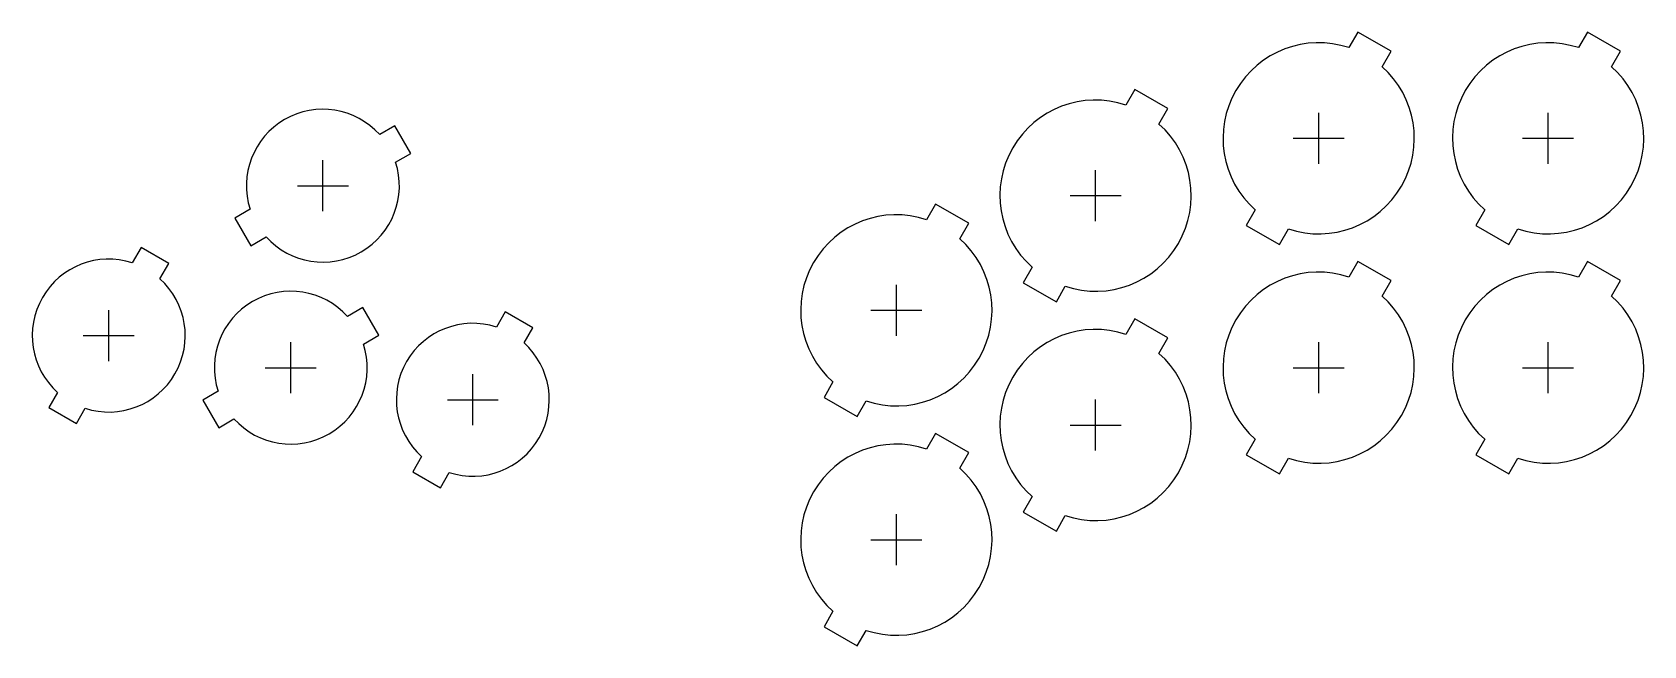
# Model space of a CAD drawing. Header units: millimetres. Extents: x -41 to 212, y -44 to 53.
import ezdxf

# ---------------------------------------------------------------- set-up
doc = ezdxf.new("R2010")
doc.units = ezdxf.units.MM
for name, color, linetype in [('BUTTONS_24', 1, 'Continuous'), ('BUTTONS_30', 5, 'Continuous'), ('REFERENCE', 8, 'Continuous')]:
    doc.layers.add(name, color=color, linetype=linetype)

msp = doc.modelspace()

# ---------------------------------------------------------------- linework, layer by layer
at = {"layer": 'BUTTONS_24'}
for points in [[(13.95, 36.59, 0.809427), (-6.38, 24.86), (-8.77, 23.47), (-6.27, 19.14), (-3.88, 20.53, 0.809427), (16.45, 32.26), (18.84, 33.64), (16.34, 37.97)], [(-24.86, 16.45, 0.809427), (-36.59, -3.88), (-37.97, -6.27), (-33.64, -8.77), (-32.26, -6.38, 0.809427), (-20.53, 13.95), (-19.14, 16.34), (-23.47, 18.84)], [(8.91, 8.03, 0.809427), (-11.41, -3.7), (-13.81, -5.08), (-11.31, -9.42), (-8.91, -8.03, 0.809427), (11.41, 3.7), (13.81, 5.08), (11.31, 9.42)], [(32.26, 6.38, 0.809427), (20.53, -13.95), (19.14, -16.34), (23.47, -18.84), (24.86, -16.45, 0.809427), (36.59, 3.88), (37.97, 6.27), (33.64, 8.77)]]:
    msp.add_lwpolyline(points, format="xyb", close=True, dxfattribs=at)
at = {"layer": 'BUTTONS_30'}
for points in [[(166, 50.23, 0.816497), (151.3, 24.77), (149.9, 22.34), (155.1, 19.34), (156.5, 21.77, 0.816497), (171.2, 47.23), (172.6, 49.66), (167.4, 52.66)], [(202, 50.23, 0.816497), (187.3, 24.77), (185.9, 22.34), (191.1, 19.34), (192.5, 21.77, 0.816497), (207.2, 47.23), (208.6, 49.66), (203.4, 52.66)], [(131, 41.23, 0.816497), (116.3, 15.77), (114.9, 13.34), (120.1, 10.34), (121.5, 12.77, 0.816497), (136.2, 38.23), (137.6, 40.66), (132.4, 43.66)], [(99.75, 23.23, 0.816497), (85.05, -2.23), (83.65, -4.66), (88.85, -7.66), (90.25, -5.23, 0.816497), (104.95, 20.23), (106.35, 22.66), (101.15, 25.66)], [(166, 14.23, 0.816497), (151.3, -11.23), (149.9, -13.66), (155.1, -16.66), (156.5, -14.23, 0.816497), (171.2, 11.23), (172.6, 13.66), (167.4, 16.66)], [(202, 14.23, 0.816497), (187.3, -11.23), (185.9, -13.66), (191.1, -16.66), (192.5, -14.23, 0.816497), (207.2, 11.23), (208.6, 13.66), (203.4, 16.66)], [(131, 5.23, 0.816497), (116.3, -20.23), (114.9, -22.66), (120.1, -25.66), (121.5, -23.23, 0.816497), (136.2, 2.23), (137.6, 4.66), (132.4, 7.66)], [(99.75, -12.77, 0.816497), (85.05, -38.23), (83.65, -40.66), (88.85, -43.66), (90.25, -41.23, 0.816497), (104.95, -15.77), (106.35, -13.34), (101.15, -10.34)]]:
    msp.add_lwpolyline(points, format="xyb", close=True, dxfattribs=at)
at = {"layer": 'REFERENCE'}
for p, q in [((161.25, 32), (161.25, 40)), ((197.25, 32), (197.25, 40)), ((157.25, 36), (165.25, 36)), ((193.25, 36), (201.25, 36)), ((5.04, 24.56), (5.04, 32.56)), ((126.25, 23), (126.25, 31)), ((1.04, 28.56), (9.04, 28.56)), ((122.25, 27), (130.25, 27)), ((95, 5), (95, 13)), ((-28.56, 1.04), (-28.56, 9.04)), ((91, 9), (99, 9)), ((-32.56, 5.04), (-24.56, 5.04)), ((0, -4), (0, 4)), ((161.25, -4), (161.25, 4)), ((197.25, -4), (197.25, 4)), ((-4, 0), (4, 0)), ((157.25, 0), (165.25, 0)), ((193.25, 0), (201.25, 0)), ((28.56, -9.04), (28.56, -1.04)), ((24.56, -5.04), (32.56, -5.04)), ((126.25, -13), (126.25, -5)), ((122.25, -9), (130.25, -9)), ((95, -31), (95, -23)), ((91, -27), (99, -27))]:
    msp.add_line(p, q, dxfattribs=at)

doc.saveas('drawing.dxf')
